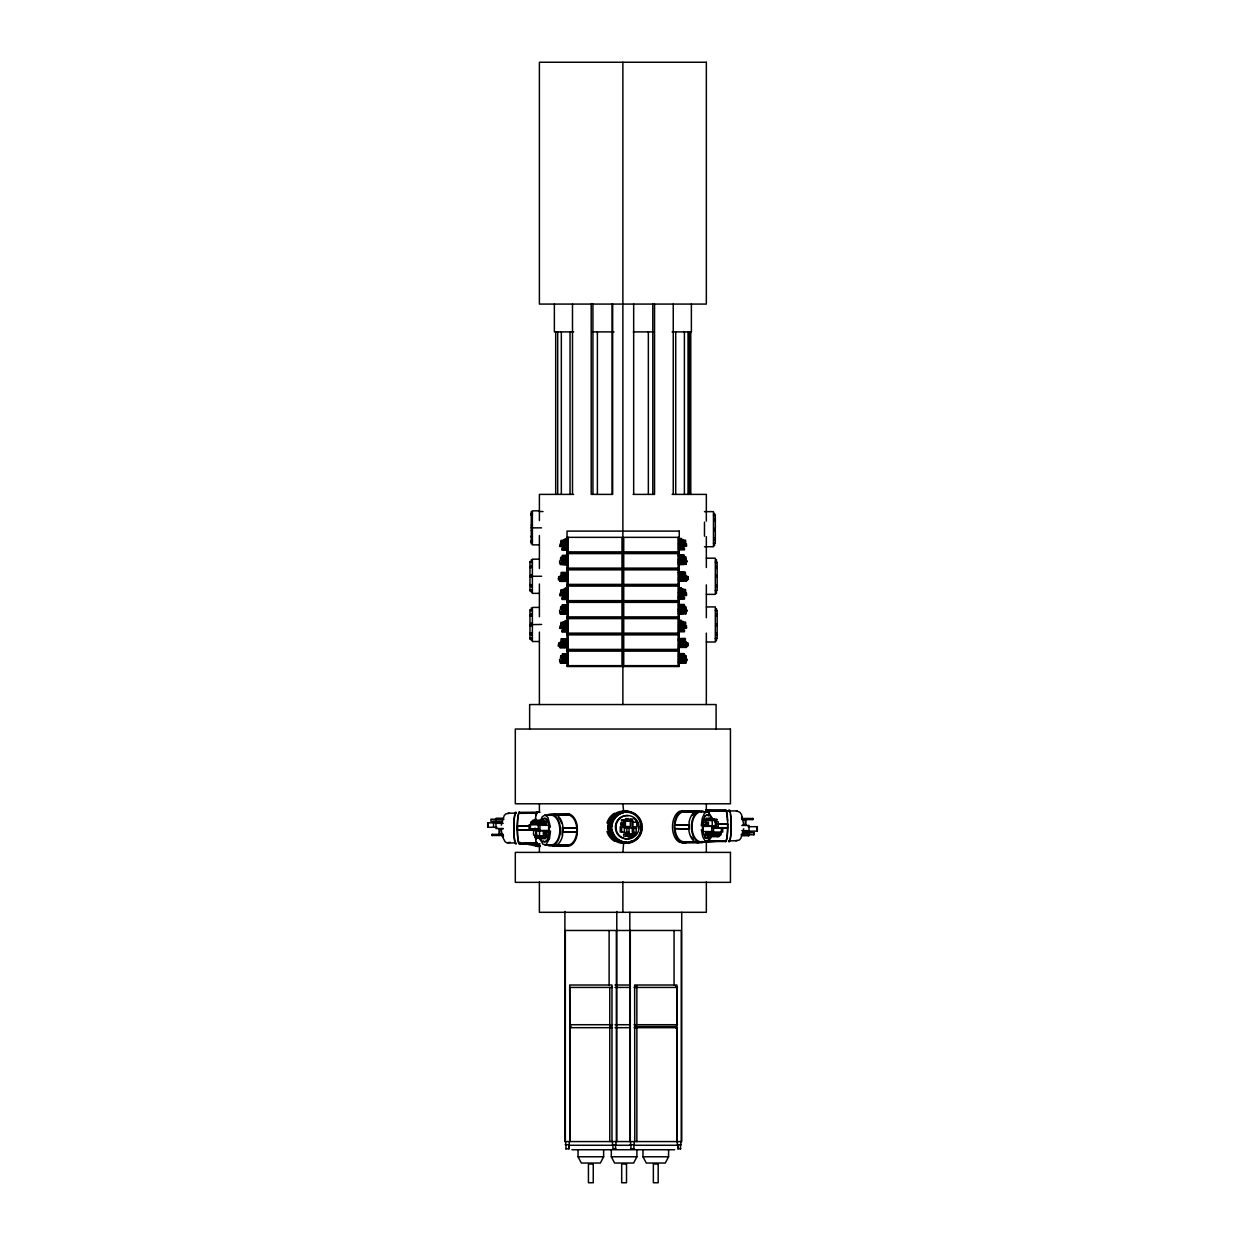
<?xml version="1.0" encoding="UTF-8"?>
<svg xmlns="http://www.w3.org/2000/svg" width="1245" height="1245" viewBox="0 0 1245 1245"><rect width="100%" height="100%" fill="white"/><g stroke="black" fill="none" stroke-linecap="round" stroke-linejoin="round"><path stroke-width="1.5" d="M535.194 829.855L517.391 830.104L517.391 825.995L529.903 825.995M712.14 827.987L727.609 827.972L727.609 823.863L716.902 823.863L727.702 824.097M567.72 814.23L569.494 813.934L569.494 815.133M623.636 843.052L622.873 852.389M684.065 842.632L679.754 842.383A16.123 9.82 -90 0 1 672.487 826.804A16.123 9.82 -90 0 1 679.754 811.226L684.05 810.962M519.99 842.305L518.978 842.834A15.018 1.961 -90 0 1 517.5 832.936L517.422 825.186A15.018 1.961 -90 0 1 518.714 813.872L519.243 812.222L519.445 813.203M539.941 843.674A16.123 2.101 -90 0 1 539.396 844.219L537.186 844.219L537.093 842.958L518.947 843.736A15.952 2.085 -90 0 1 517.375 833.247L517.313 824.999A15.952 2.085 -90 0 1 519.212 812.176L519.756 812.44M539.941 812.518A16.123 2.101 -90 0 0 539.396 811.973L537.186 811.958L536.564 813.872A15.018 1.961 -90 0 0 536.097 815.615M520.021 843.192A15.952 2.085 -90 0 1 519.492 844.001L537.326 843.581L519.289 843.534M705.059 841.449A16.123 2.101 -90 0 0 705.604 841.993L707.814 841.993L707.72 840.748M725.757 810.993L725.508 809.95A15.952 2.085 -90 0 0 724.979 810.775M725.555 840.748L725.757 841.744A15.952 2.085 -90 0 0 727.687 828.952L727.718 824.797M623.62 811.398L622.873 803.788M550.508 831.069L549.559 838.43L545.933 844.81L543.007 844.281L540.563 839.955M701.277 825.793L702.227 818.432L704.437 813.312L707.331 811.802L708.779 812.58L711.222 816.907M562.102 834.913L562.429 827.162M576.855 831.069L576.373 834.913A15.018 9.151 -90 0 1 569.494 844.81L544.843 844.981M707.923 841.558L725.804 840.826L707.923 841.744M501.284 825.186L504.194 815.615L505.812 813.872L509.345 813.343M743.716 828.781L740.806 838.352L739.188 840.095L735.655 840.608M608.774 826.213L609.536 822.369A15.018 14.893 -90 0 1 620.757 812.487M611.964 826.213C612.447 819.63 617.458 813.81 623.947 812.487M540.128 821.7L542.338 816.58L545.217 815.07L548.002 817.591L550.414 827.162M603.638 1149.726L603.638 1156.776L600.355 1163.032L581.337 1163.032L578.053 1156.776L578.053 1149.726M636.911 1149.726L636.911 1156.776L633.612 1163.032L614.594 1163.032L611.311 1156.776L611.311 1149.726M668.581 1149.726L668.581 1156.776L665.281 1163.032L646.279 1163.032L642.98 1156.776L642.98 1149.726M710.677 838.118L708.047 841.542L705.106 841.013L702.678 836.687L701.371 829.699M555.223 844.81L552.687 845.308L555.332 845.713A15.952 9.711 -90 0 0 562.647 835.224L562.973 826.976A15.952 9.711 -90 0 0 554.103 814.152L553.029 814.697L568.467 814.697L570.677 815.848A15.018 9.151 -90 0 1 576.7 827.162L576.731 827.972M567.315 814.697L568.467 814.697M684.485 842.165L681.108 841.013A15.018 9.151 -90 0 1 675.086 829.699L675.055 828.89M697.605 842.165L698.756 842.165M568.047 845.869L552.842 845.915L568.047 845.869L568.202 844.935M696.562 812.051L698.336 811.864L683.583 811.927L684.672 810.931M697.854 811.927L698.99 810.884M562.615 827.972L577.306 828.236L577.306 831.831L562.46 832.049L577.058 831.831M674.728 825.03L689.325 824.797M689.17 824.781L674.479 825.03L674.479 828.625L689.17 828.89M636.164 834.15L631.48 837.932A13.835 12.559 90 0 1 622.624 838.103C613.24 834.804 612.945 820.206 622.173 816.518A13.835 12.559 90 0 1 628.102 815.615M626.655 842.102C625.379 845.262 620.959 841.184 618.827 841.449A15.018 14.893 -90 0 1 609.023 830.135L608.447 825.451M622.858 812.067L627.231 811.973M705.604 841.993L706.335 840.826L706.335 852.389M611.311 825.233L608.042 825.451L608.042 829.045L611.046 829.31M510.248 842.305L506.699 842.834L505.003 841.573L502.326 836.453L501.175 829.092M566.942 814.495L569.494 813.934M551.566 814.417L554.181 814.697M548.889 815.319L551.27 815.07A15.018 9.151 -90 0 1 559.783 829.108A15.018 9.151 -90 0 1 552.422 844.81L550.041 845.059M684.065 811.864L682.291 812.051A15.018 9.151 -90 0 0 675.412 821.949L674.899 824.781M701.744 811.802L699.363 812.051A15.018 9.151 -90 0 0 692.002 827.754A15.018 9.151 -90 0 0 700.515 841.791L702.896 841.542M684.065 841.729L695.815 841.744M700.219 842.445L697.682 842.709A15.952 9.711 -90 0 1 688.812 829.886L689.154 821.638A15.952 9.711 -90 0 1 696.453 811.149L698.943 810.931L683.754 810.993M631.09 812.129A15.952 15.811 -90 0 0 627.044 811.304L622.92 811.569A15.952 15.811 -90 0 0 611.015 822.073L610.47 830.306A15.952 15.811 -90 0 0 624.928 843.145L629.036 842.881A15.952 15.811 -90 0 0 641.611 829.668M622.858 812.347C644.91 806.869 648.1 844.359 625.441 842.211A15.018 14.893 -90 0 1 623.558 812.487M622.765 843.098L624.305 842.102M623.138 811.787L624.632 811.366L624.632 812.238M626.982 811.74L625.472 811.413L625.208 812.347M573.634 331.901L554.367 331.901L554.367 304.076M592.293 331.901L614.003 331.901M633.3 331.901L653.454 331.901M672.113 331.901L691.38 331.901L691.38 304.076M573.634 494.389L539.396 494.389L539.396 520.597M633.082 494.389L654.543 494.389L654.543 304.076M672.113 494.389L706.335 494.389L706.335 521.173M539.396 510.839L532.378 510.839L532.378 544.859L539.396 544.859M539.396 511.524L543.022 511.524M704.483 511.633L713.463 511.633L713.463 546.726L704.483 546.726M531.273 513.189L532.378 513.189M531.273 513.594L532.378 513.594M531.273 513.718L532.378 513.718M531.273 514.185L532.378 514.294M531.273 514.636L532.378 514.481M531.273 514.823L532.378 514.823M531.273 515.134L532.378 515.134M713.463 515.072L715.315 515.072L715.315 543.271L713.463 543.271M531.273 515.523L532.378 515.523M531.273 527.195L532.378 527.257M532.378 527.849L541.497 527.849M531.273 530.603L532.378 530.666M531.273 536.159L532.378 536.159M531.273 536.393L532.378 536.393M531.273 536.813L532.378 536.813M531.273 537.046L532.378 537.046M567.035 537.342L622.002 537.342L622.002 551.877L567.035 551.877M679.256 537.342L623.729 537.342L623.729 551.877L679.256 551.877M678.525 538.665L681.482 538.665L681.482 540.595L678.525 540.595M680.066 539.583L683.147 539.583L683.147 541.124M678.525 539.63L681.482 539.63M566.413 539.91L563.331 539.91L563.331 541.279M563.331 540.314L566.413 540.314M678.525 540.174L685.559 540.174L685.559 543.38L678.525 543.38M531.273 540.501L532.378 540.548M567.969 540.486L560.919 540.486L560.919 543.707M531.273 540.984L532.378 540.952M531.273 541.622L532.378 541.591M678.525 541.777L685.559 541.777M560.919 542.089L567.969 542.089M531.273 542.509L532.378 542.509M678.525 542.789L684.828 542.789L684.828 545.232L678.525 545.232M566.382 543.1L561.651 543.1L561.651 545.543L566.382 545.543M678.525 543.053L684.828 543.053M561.651 543.365L566.382 543.365M678.525 544.267L684.828 544.267M561.651 544.594L566.382 544.594M678.525 544.968L684.828 544.968M561.651 545.279L566.382 545.279M566.599 545.559L563.876 545.559L563.876 547.707L566.599 547.707M678.525 545.777L686.493 545.606M559.985 545.917L564.779 545.917M563.876 546.104L566.599 546.104M681.715 546.244L686.493 546.244L686.493 543.676M564.779 546.571L559.985 546.571L559.985 544.003M678.525 546.773L682.602 546.851M563.876 547.178L566.599 547.178M678.525 547.38L682.602 547.38L682.602 545.248M678.525 547.722L679.817 547.722M678.525 547.94L684.454 547.94L684.454 549.87L678.525 549.87M566.475 548.251L562.024 548.251L562.024 550.181L566.475 550.181M678.525 548.905L684.454 548.905M562.024 549.216L566.475 549.216M567.969 549.776L564.436 549.636M567.035 552.733L679.256 552.733M567.035 553.605L622.002 553.605L622.002 568.125L567.035 568.125M679.256 553.605L623.729 553.605L623.729 568.125L679.256 568.125M678.525 555.052L684.081 555.052L684.081 557.355M567.969 555.363L562.398 555.363L562.398 557.682M678.525 555.394L684.081 555.394M678.525 555.503L683.147 555.503L683.147 557.604M562.398 555.706L567.969 555.706M678.525 555.861L684.081 555.861M678.525 556.344L683.147 556.344M563.331 556.671L566.413 556.671M685.746 556.92L678.525 556.92L685.746 557.029L685.933 559.628M567.969 557.246L560.732 557.34L560.732 559.939L567.969 559.939M563.331 557.931L566.413 557.931M564.25 558.274L560.546 558.274L560.546 559.939M706.335 558.18L715.315 558.18L715.315 594.363L706.335 594.363M678.525 558.367L685.746 558.367M560.732 558.694L567.969 558.694M678.525 559.021L684.828 559.021M539.396 559.176L532.378 559.176L532.378 593.367L539.396 593.367M678.525 559.519L685.746 559.519M678.525 559.612L685.746 559.612M678.525 559.83L685.015 559.97L685.015 564.11M678.525 560.297L685.015 560.094M678.525 560.499L686.866 560.53L686.866 562.133L678.525 561.946M562.771 560.826L566.226 560.624M678.525 560.919L683.707 560.919M686.866 561.324L678.525 561.324L685.015 561.448M532.378 561.62L529.965 561.62L529.965 590.924L532.378 590.924M562.771 561.651L566.226 561.651M678.525 561.744L683.707 561.744M529.965 562.117L532.378 562.117M566.226 562.258L562.771 562.258L562.771 560.624M678.525 562.226L686.119 562.226L686.119 564.312L678.525 564.312M715.315 562.18L717.167 562.18L717.167 590.363L715.315 590.363M564.156 562.538L560.359 562.538L560.359 564.623L567.969 564.623M678.525 562.538L686.119 562.538M560.359 562.849L567.969 562.849M678.525 562.678L685.015 562.678M678.525 562.958L686.119 562.958M560.359 563.285L564.156 563.285M678.525 563.596L686.119 563.58M560.359 563.892L567.969 563.892M678.525 563.798L685.015 563.798M678.525 564.094L686.119 564.001M678.525 564.514L683.894 564.514L683.894 563.238M567.969 564.841L562.584 564.405M529.965 567.315L531.273 567.315M529.965 567.549L531.273 567.549L531.273 565.401M567.035 568.996L679.256 568.996M567.035 569.852L622.002 569.852L622.002 584.387L567.035 584.387M679.256 569.852L623.729 569.852L623.729 584.387L679.256 584.387M678.525 572.14L685.388 572.14L685.388 574.054M567.969 572.482L561.106 572.451L561.106 574.381M678.525 572.529L682.789 572.529M678.525 572.669L683.147 572.622L683.147 573.821M566.537 572.856L563.331 572.996M678.525 572.793L684.828 572.918L684.828 575.89M566.537 573.12L561.651 573.245L561.651 576.202M678.525 573.089L685.388 573.089M681.669 573.494L684.828 573.494M561.651 573.805L566.537 573.758M678.525 573.712L682.789 573.712M563.705 574.038L566.537 574.038M678.525 574.35L682.416 574.35L682.416 577.244L678.525 577.229M566.537 574.35L563.705 574.35L563.705 572.529M681.669 574.583L684.828 574.599M566.662 574.661L564.063 574.661L564.063 577.555L566.662 577.555M561.651 574.894L566.382 574.925M681.669 575.143L686.119 575.299L686.119 576.902M564.81 575.47L560.359 575.626L560.359 577.229M678.525 575.781L682.416 575.781M564.063 576.108L566.662 576.108M682.322 576.108L686.119 576.108M529.965 576.264L541.653 576.264M560.359 576.419L564.156 576.419M682.229 576.373L687.785 576.373L687.971 579.579L678.525 579.579L687.971 579.501M564.25 576.684L558.694 576.684L558.694 578.894M682.229 576.777L687.785 576.777M529.965 576.995L531.273 576.995L531.273 574.77M682.229 577.058L687.785 577.058M558.694 577.369L564.25 577.369M678.525 577.898L687.971 577.976M567.969 578.225L558.507 578.225L558.507 579.89L567.969 579.828M682.229 578.162L687.785 578.162M558.507 578.303L564.187 578.303M678.525 578.66L687.971 578.66L678.525 578.925M558.507 578.987L567.969 578.987M678.525 580.263L686.493 580.263M686.493 580.792L678.525 580.792L686.493 581.057L686.493 578.925M559.985 581.119L567.969 581.197M566.366 581.384L559.985 581.384L559.985 579.236M529.965 584.636L531.273 584.636M567.035 585.243L679.256 585.243M529.965 585.586L531.273 585.586M567.035 586.099L622.002 586.099L622.002 600.635L567.035 600.635M679.256 586.099L623.729 586.099L623.729 600.635L679.256 600.635M678.525 587.951L681.482 587.951L681.482 589.881L678.525 589.881M678.525 588.916L683.147 589.445M566.413 589.196L563.331 589.196L563.331 590.737L566.413 590.737M680.066 589.29L683.147 589.29M680.066 589.445L685.559 589.461L685.559 592.667L678.525 592.667M529.965 589.865L532.378 589.865M567.969 589.772L560.919 589.772L560.919 592.994L567.969 592.994M529.965 589.99L531.273 589.99M529.965 590.254L532.378 590.254M529.965 590.488L531.273 590.488M678.525 591.064L685.559 591.064M560.919 591.391L567.969 591.391M678.525 592.075L684.828 592.075L684.828 594.519L678.525 594.519M566.382 592.402L561.651 592.402L561.651 594.83L566.382 594.83M678.525 592.34L684.828 592.34M561.651 592.651L566.382 592.651M678.525 593.04L684.828 593.04M678.525 593.554L684.828 593.554M561.651 593.881L566.382 593.881M561.651 594.581L566.382 594.581M678.525 595.063L686.493 594.892M559.985 595.219L564.779 595.219M563.876 595.39L566.599 595.39M681.715 595.546L686.493 595.546L686.493 592.962M564.779 595.857L559.985 595.857L559.985 593.289M678.525 596.059L679.817 596.059L679.817 597.989M678.525 596.168L682.602 596.137M563.876 596.464L566.599 596.464L566.662 598.3M678.525 596.682L682.602 596.682L682.602 594.534M566.599 596.993L563.876 596.993L563.876 594.861M678.525 597.024L679.817 597.024M678.525 597.226L684.454 597.226L684.454 599.156L678.525 599.156M566.475 597.553L562.024 597.553L562.024 599.467L566.475 599.467M678.525 597.522L682.042 597.522M678.525 597.989L684.454 598.191M562.024 598.503L566.475 598.503M678.525 598.596L682.042 598.596M678.525 598.861L682.042 598.752L681.855 594.379M567.035 601.506L679.256 601.506M567.035 602.362L622.002 602.362L622.002 616.897L567.035 616.897M679.256 602.362L623.729 602.362L623.729 616.897L679.256 616.897M678.525 604.447L684.081 604.447L684.081 606.751M567.969 604.759L562.398 604.759L562.398 607.078M678.525 604.79L684.081 604.79M562.398 605.101L567.969 605.101M566.413 605.226L563.331 605.226L563.331 607.327M678.525 605.319L683.147 605.319M562.398 605.568L567.969 605.568M678.525 605.739L683.147 605.739M563.331 606.066L566.413 606.066M678.525 606.315L685.746 606.424L685.933 609.023L678.525 609.023M567.969 606.735L560.732 606.642L560.732 609.334L567.969 609.225M706.335 606.922L715.315 606.922L715.315 642.015L706.335 642.015M539.396 607.42L532.378 607.42L532.378 641.517L539.396 641.517M678.525 607.762L685.746 607.762M560.732 608.089L567.969 608.089M678.525 608.416L684.828 608.416M561.651 608.743L566.382 608.743M678.525 608.758L685.933 608.758M678.525 609.225L684.828 609.225M561.651 609.536L566.382 609.536M678.525 609.365L685.015 609.49L685.015 612.073M532.378 609.817L529.965 609.817L529.965 639.121L532.378 639.121M561.479 609.692L566.335 609.801M678.525 609.692L683.707 609.692L683.707 611.342L678.525 611.342M566.226 610.003L562.771 610.003L562.771 611.653M678.525 609.894L686.866 609.925L686.866 611.528L678.525 611.622M529.965 610.237L532.378 610.174M562.771 610.221L566.226 610.221M678.525 610.315L683.707 610.315M715.315 610.377L717.167 610.377L717.167 638.56L715.315 638.56M562.771 610.626L566.226 610.626M685.015 610.61L678.525 610.61L686.866 610.719M561.479 611.155L566.335 611.155M678.525 611.124L683.707 611.124M562.771 611.451L566.226 611.653M567.969 611.933L560.359 611.933L560.359 614.018L567.969 613.801L560.359 613.707M678.525 611.933L686.119 611.933M560.359 612.244L567.969 612.244M560.359 612.664L567.969 612.664M678.525 612.976L686.119 612.976M678.525 613.178L685.015 613.178M560.359 613.287L567.969 613.287M678.525 613.458L686.119 613.396M678.525 613.66L686.119 613.707L686.119 611.622M678.525 613.878L683.894 613.474M567.969 614.221L562.584 614.221L562.584 612.945M529.965 615.092L531.273 615.092M529.965 616.042L531.273 616.042M567.035 617.753L679.256 617.753M567.035 618.609L622.002 618.609L622.002 633.145L567.035 633.145M679.256 618.609L623.729 618.609L623.729 633.145L679.256 633.145M678.525 620.57L681.482 620.57L681.482 622.5L678.525 622.5M678.525 621.535L683.147 621.488L683.147 623.029L680.066 623.029M566.413 621.8L563.331 621.8L563.331 623.356M678.525 622.064L685.559 622.064L685.559 625.286L678.525 625.286M567.969 622.391L560.919 622.391L560.919 625.597L567.969 625.597M678.525 623.667L685.559 623.667M560.919 623.994L567.969 623.994M529.965 624.632L541.653 624.461M678.525 624.694L684.828 624.694L684.828 627.122L678.525 627.122M566.382 625.006L561.651 625.006L561.651 627.449L566.382 627.449M678.525 624.943L684.828 624.943M561.651 625.27L566.382 625.27M529.965 625.519L531.273 625.519M529.965 625.83L531.273 625.83M678.525 626.173L684.828 626.173M561.651 626.484L566.382 626.484M678.525 626.873L684.828 626.873M561.651 627.184L566.382 627.184M681.715 627.511L686.493 627.511M678.525 627.682L682.602 627.682M559.985 627.822L566.599 627.994M678.525 628.149L686.493 628.149L686.493 625.581M564.779 628.46L559.985 628.46L559.985 625.893M678.525 628.663L682.602 628.756M563.876 629.067L566.599 629.067M678.525 629.285L682.602 629.285L682.602 627.153M566.599 629.612L563.876 629.612L563.876 627.464M678.525 629.83L684.454 629.83L684.454 631.76L678.525 631.76M566.475 630.157L562.024 630.157L562.024 632.087L566.475 632.087M678.525 630.141L682.042 630.141M684.454 630.795L678.525 630.701L679.817 630.592L679.817 628.663M562.024 631.122L566.475 631.122M682.042 631.215L678.525 631.355L681.295 630.701M529.965 632.833L531.273 632.833M567.035 634.001L679.256 634.001M529.965 634.016L531.273 634.016M567.035 634.872L622.002 634.872L622.002 649.392L567.035 649.392M679.256 634.872L623.729 634.872L623.729 649.392L679.256 649.392M529.965 638.125L532.378 638.125M529.965 638.28L532.378 638.249M678.525 638.514L685.388 638.483L685.388 640.412M529.965 638.701L532.378 638.701M567.969 638.841L561.106 638.809L561.106 640.739M678.525 638.887L682.789 638.887M678.525 638.981L683.147 639.027M566.537 639.199L563.331 639.308L563.331 640.49M678.525 639.276L684.828 639.276L684.828 641.502L681.669 641.502M566.537 639.479L561.651 639.603L561.651 642.56M678.525 639.805L684.828 639.852M561.651 640.163L564.81 640.148M678.525 640.07L682.789 640.07M563.705 640.381L566.537 640.381M678.525 640.397L682.789 640.397L682.789 638.56M566.537 640.708L563.705 640.708L563.705 638.887M678.525 640.693L682.416 640.708L682.416 643.587M678.525 640.957L684.828 640.942M566.662 641.019L564.063 641.019L564.063 643.914L566.662 643.914M561.651 641.284L564.81 641.284M682.322 641.657L686.119 641.657L686.119 643.26M564.81 641.829L560.359 641.984L560.359 643.587M678.525 642.14L682.416 642.14M564.063 642.467L566.662 642.467M682.322 642.467L686.119 642.467M560.359 642.778L564.156 642.778M682.229 642.731L687.785 642.731L687.971 645.937L678.525 645.859M564.25 643.042L558.694 643.042L558.694 645.252M558.694 643.463L564.25 643.463M678.525 643.587L687.785 643.416M558.694 643.727L567.969 643.727M678.525 644.256L687.971 644.256M567.969 644.583L558.507 644.583L558.507 646.248L567.969 646.248L558.507 646.171M558.507 644.645L567.969 644.832M678.525 645.019L687.971 645.019M558.507 645.346L567.969 645.346M558.507 645.486L567.969 645.486M678.525 646.077L686.493 646.077M559.985 646.933L567.969 646.918L562.211 646.98M678.525 647.151L686.493 647.151M559.985 647.462L566.366 647.462M678.525 647.416L686.493 647.416L686.493 645.283M567.969 647.54L559.985 647.742L559.985 645.595M567.035 650.263L679.256 650.263M567.035 651.119L622.002 651.119L622.002 665.655L567.035 665.655M679.256 651.119L623.729 651.119L623.729 665.655L679.256 665.655M678.525 653.594L684.081 653.594L684.081 655.57M567.969 653.921L562.398 653.921L562.398 656.224M684.081 653.936L678.525 653.936L683.147 654.061L683.147 656.162L678.525 656.162M562.398 654.263L567.969 654.263M563.331 654.808L566.413 654.808M678.525 654.901L683.147 654.901M563.331 655.212L566.413 655.212M562.398 655.415L567.969 655.415M685.746 655.477L678.525 655.477L685.746 655.57L685.933 658.169M567.969 655.788L560.732 655.788L560.732 658.481L567.969 658.481M560.732 655.897L567.969 655.897M563.331 656.473L566.413 656.473M678.525 656.722L685.746 656.722M678.525 656.924L685.746 656.924M560.732 657.236L567.969 657.236M682.135 658.06L685.746 658.06L678.525 658.169M678.525 658.854L683.707 658.854L683.707 660.488M678.525 659.056L686.866 659.072L686.866 660.69L678.525 660.488M566.226 659.368L562.771 659.165L562.771 660.815L566.226 660.815M678.525 659.881L686.866 659.881M562.771 660.192L566.226 660.192M562.771 660.613L566.226 660.613M682.322 660.784L686.119 660.784L686.119 662.869L678.525 662.822M564.156 661.095L560.359 661.095L560.359 663.18L567.969 663.18M678.525 661.079L686.119 661.079M560.359 661.406L567.969 661.406M682.322 661.515L686.119 661.515M678.525 661.78L685.388 661.811M678.525 662.138L686.119 662.122M560.359 662.449L567.969 662.449M678.525 662.34L685.015 662.34M678.525 662.667L686.119 662.558M561.479 662.994L566.335 662.994M678.525 663.071L683.894 663.071L683.894 661.78M567.969 663.383L562.584 662.962M709.292 814.479A16.123 2.101 -90 0 0 707.814 809.748L705.604 809.748L706.662 811.911M707.674 810.013L726.053 810.215A15.952 2.085 -90 0 1 727.625 820.72L727.609 824.859M707.642 810.619L725.71 810.433M707.814 809.748L707.907 810.713L725.757 810.713M707.642 810.931L736.978 810.946M623.122 811.413L626.966 811.366M683.754 811.351L698.025 811.351M683.583 811.647L697.854 811.647M701.137 811.864L706.942 811.864M519.243 812.409L537.077 812.222M519.196 812.72L537.28 812.72M508.022 813.156L515.866 813.156M537.186 813.156L519.725 813.343M553.185 814.246L568.265 814.199M553.185 814.432L568.265 814.386M544.843 815.133L550.648 815.133M555.97 815.117L568.467 815.117M503.136 818.23L496.086 818.23L496.086 819.895M741.522 818.479L752.929 818.479L752.929 819.583L741.755 819.583M710.35 818.805L714.459 818.805M503.96 819.226L490.903 819.226L490.903 821.264L502.155 821.264M742.627 819.801L745.926 819.801L745.926 825.17L742.627 825.17M502.404 821.513L493.549 821.513L493.549 827.256M714.599 821.747L718.225 821.747L718.225 826.384L703.145 826.369L703.145 831.567L713.51 831.567L713.51 826.369M502.264 822.821L487.666 822.821L487.666 827.287L496.895 827.287M503.198 823.318L495.961 823.318L495.961 828.516L503.198 828.516M530.712 823.474L544.407 823.474M546.166 824.797L529.063 824.797L529.063 829.248L539.163 829.248M608.712 825.202L611.046 825.202M741.802 825.451L749.039 825.451L749.039 830.648L741.802 830.648M517.36 826.26L529.841 826.26M748.105 826.68L757.333 826.68L757.333 831.131L742.736 831.131M712.233 827.614L727.702 827.707M562.46 827.972L577.058 828.236M624.274 828.034L632.849 828.049L632.849 833.808L627.122 833.808M503.027 828.781L499.074 828.781L499.074 834.166L502.373 834.166M531.708 828.874L538.058 828.874M689.325 828.89L674.743 828.625M611.311 829.31L608.447 829.045M517.36 829.855L535.257 830.088M705.619 832.065L722.722 832.065L722.722 827.614M624.274 832.485L629.083 832.485M742.596 832.454L751.451 832.454M742.845 832.687L754.096 832.687L754.096 834.741L741.04 834.741M707.378 833.372L721.073 833.372M742.191 834.072L748.914 834.072L748.914 835.737L741.864 835.737M503.245 834.383L492.071 834.383L492.071 835.488L503.245 835.488M537.186 835.115L533.56 835.115L533.56 830.477L548.64 830.477L548.64 825.295L538.276 825.295L538.276 830.477M537.326 838.056L541.451 838.056M729.134 840.795L736.978 840.795M707.72 841.246L725.804 841.246M707.751 841.511L725.586 841.511M701.137 841.729L706.942 841.729M683.334 842.165L695.815 842.165M683.521 842.476L698.601 842.429M622.438 842.6L626.655 842.6M683.521 842.663L698.601 842.616M508.022 843.021L515.477 842.834A15.018 1.961 -90 0 1 513.905 827.131A15.018 1.961 -90 0 1 515.726 813.094L516.239 813.343M622.749 842.912L626.422 843.036M519.243 843.239L537.093 843.239M552.687 845.308L568.202 845.215M552.842 845.557L568.031 845.511M614.999 985.013L629.721 985.013M612.54 987.425L569.712 987.425L569.868 1024.713L612.54 1024.713M614.999 987.425L629.721 987.425M634.078 987.425L677.482 987.425M614.999 1024.713L629.721 1024.713M634.078 1024.713L677.482 1024.713M635.37 1026.565L676.175 1026.565M612.54 1027.685L569.712 1027.685L569.868 1141.572L569.712 985.013L611.98 985.013L611.98 1141.572M614.999 1027.685L629.721 1027.685M634.078 1027.685L677.482 1027.685M565.261 1144.731L569.276 1144.731L569.276 1141.572M616.337 1144.731L612.509 1144.731L612.509 1141.572M630.203 1144.731L634.219 1144.731L634.219 1141.572M681.264 1144.731L677.311 1144.731L677.451 1141.572M569.136 1145.275L613.334 1145.275M614.999 1145.275L629.721 1145.275M633.565 1145.275L677.482 1145.275M565.603 1148.808L569.027 1148.808L569.027 1144.731M615.901 1148.808L612.898 1148.808L613.007 1144.731M630.53 1148.808L633.954 1148.808M680.844 1148.808L677.84 1148.808L677.84 1144.731M571.922 1149.726L674.697 1149.726M578.053 1156.776L603.638 1156.776M611.311 1156.776L636.911 1156.776M642.98 1156.776L668.581 1156.776M708.483 810.495L712.482 810.744M536.113 845.946L528.285 844.437M736.511 810.884L739.997 812.378L741.491 814.557L743.825 824.859M625.83 842.211C619.232 841.729 613.52 836.609 612.213 830.135M725.71 810.059L726.022 811.133A15.018 1.961 -90 0 1 727.5 821.015M729.01 810.884L729.523 811.133A15.018 1.961 -90 0 1 730.006 812.378M728.761 840.608L729.274 840.857A15.018 1.961 -90 0 0 731.002 830.68A15.018 1.961 -90 0 0 730.426 814.557M725.275 840.608L726.286 840.095A15.018 1.961 90 0 0 727.578 828.781M537.186 843.021L536.813 842.834A15.018 1.961 -90 0 1 536.33 841.573M633.689 817.809L637.44 822.525A10.785 9.804 -90 0 1 638.343 828.501M625.115 843.098L624.788 842.18M567.113 845.915L566.957 844.997M553.76 845.869L553.932 844.935M535.085 828.081L535.117 830.166M757.053 826.68L757.053 831.131M753.77 832.687L753.77 834.741M752.696 818.479L752.696 819.583M748.587 834.072L748.587 835.737M745.273 819.801L745.273 825.17M721.369 827.614L721.369 832.065M720.201 832.889L720.201 834.757M718.365 833.621L718.365 835.66M717.462 834.99L717.462 836.656M716.42 559.643L716.42 562.865M716.42 566.273L716.42 568.498M716.42 575.05L716.42 577.275M716.42 585.057L716.42 587.282M716.42 590.581L716.42 593.523M716.42 608.618L716.42 610.844M716.42 613.738L716.42 615.964M716.42 623.714L716.42 625.939M716.42 633.082L716.42 635.308M716.42 637.969L716.42 640.91M716.093 729.041L716.093 704.545L529.639 704.545L529.639 729.041M715.797 819.397L715.797 820.517M715.859 821.747L715.859 826.384M715.315 820.72L715.315 826.104L705.65 826.104L705.65 820.72M714.568 513.329L714.568 515.554M714.568 518.449L714.568 520.675M714.568 528.425L714.568 530.65M714.568 537.793L714.568 540.019M714.568 542.68L714.568 545.621M712.264 820.72L712.264 826.104M711.829 826.369L711.829 831.567M709.93 818.214L709.93 819.148M707.907 810.713L708.187 811.133A15.018 1.961 -90 0 1 708.67 812.378M706.958 822.4L706.958 824.812M706.849 833.621L706.849 835.66M706.335 536.611L706.335 567.502M706.335 584.87L706.335 617.691M706.335 633.129L706.335 704.545M706.335 803.788L706.335 810.915M706.335 881.771L706.335 912.305L539.396 912.305L539.396 881.771M704.966 819.397L704.966 820.517M704.483 522.122L704.483 536.221M690.773 331.901L690.773 494.389M689.45 331.901L689.45 494.389M688.765 825.03L688.765 828.625M688.034 331.901L688.034 494.389M685.388 562.258L685.388 564.281M685.388 611.637L685.388 613.66M685.388 660.799L685.388 662.822M685.015 658.527L685.015 662.667M684.828 558.367L684.828 559.985M684.828 607.902L684.828 609.365M684.392 331.901L684.392 494.389M684.641 559.067L684.641 560.779M684.641 608.463L684.641 610.174M683.894 572.155L683.894 573.073M683.894 638.514L683.894 639.432M683.707 560.297L683.707 561.946M683.147 546.508L683.147 548.765M683.147 595.81L683.147 598.051M683.147 604.899L683.147 607M683.147 628.414L683.147 630.67M683.147 640.086L683.147 641.268M682.789 572.202L682.789 574.038M682.229 622.22L682.229 623.62M681.855 546.15L682.042 548.236M681.855 604.93L681.855 605.973M681.855 628.056L682.042 631.355M681.715 912.305L681.715 1141.572L564.903 1141.572L564.903 911.527M681.108 563.207L681.108 564.483M681.28 1141.572L681.28 930.482L565.339 930.482L565.339 1141.572M680.922 538.291L680.922 540.563M680.922 587.593L680.922 589.383M680.922 620.197L680.922 622.469M680.875 1141.572L680.859 1144.731M680.486 1144.731L680.47 1148.808M679.817 546.773L679.817 548.687M678.525 537.342L678.525 551.877M678.525 553.605L678.525 568.125M678.525 569.852L678.525 584.387M678.525 586.099L678.525 600.635M678.525 602.362L678.525 616.897M678.525 618.609L678.525 633.145M678.525 634.872L678.525 649.392M678.525 651.119L678.525 665.655M678.4 537.342L678.4 551.877M678.4 553.605L678.4 568.125M678.4 569.852L678.4 584.387M678.4 586.099L678.4 600.635M678.4 602.362L678.4 616.897M678.4 618.609L678.4 633.145M678.4 634.872L678.4 649.392M678.4 651.119L678.4 665.655M677.949 1144.731L677.949 1148.808M676.922 1141.572L676.922 985.013L634.639 985.013L634.81 1141.572M676.766 987.425L676.766 1024.713M676.766 1027.685L676.766 1141.572M675.973 986.133L675.973 987.425M675.708 331.901L675.708 494.389M675.817 986.133L675.817 987.425M675.646 1026.565L675.646 1027.685M675.49 1026.565L675.49 1027.685M674.059 930.482L674.059 985.013M673.249 304.076L673.249 494.389M652.8 304.076L652.8 494.389M648.349 331.901L648.349 494.389M636.864 986.133L636.864 1024.713M636.864 1026.565L636.864 1141.572M635.915 1026.565L636.071 1027.685M635.744 986.133L635.744 987.425M635.588 986.133L635.588 987.425M634.016 833.325L634.016 835.177M633.954 1144.731L633.829 1148.808M633.674 304.076L633.674 494.389M633.612 828.407L633.612 832.298M632.974 822.182L632.974 826.82M631.962 819.226L631.962 821.28M630.904 1144.731L630.904 1148.808M630.608 819.226L630.608 821.28M630.608 835.426L630.608 837.091M630.608 1141.572L630.608 1144.731M630.359 821.155L630.359 826.524L624.305 826.524L624.305 821.155L632.631 821.28L632.631 819.226L629.939 819.226L629.939 821.28M630.297 930.482L630.281 1141.572M629.768 835.426L629.768 837.091M629.83 912.305L629.83 1141.572M629.083 828.034L628.99 833.808M627.931 818.634L627.931 819.568M626.873 828.034L626.873 832.485M626.111 818.634L626.111 819.568M625.846 834.041L625.846 836.08M625.395 821.155L625.395 826.524M623.216 819.817L623.387 820.937M623.34 822.836L623.34 825.248M622.873 62.25L622.873 704.545M622.873 881.771L622.873 912.305M621.66 826.804L621.66 832.002M621.504 822.836L621.504 825.248M616.789 911.527L616.789 1141.572M616.353 930.482L616.353 1141.572M615.933 1141.572L615.933 1144.731M615.559 1144.731L615.559 1148.808M612.664 304.076L612.664 494.389L591.204 494.389L591.204 304.076M612.073 304.076L612.073 494.389M610.875 1027.685L610.875 1026.191L610.719 1027.685M610.392 825.451L610.392 829.045M609.77 987.425L609.77 1024.713M609.77 1026.191L609.77 1141.572M609.116 930.482L609.116 985.013M597.382 331.901L597.382 494.389M592.931 304.076L592.931 494.389M572.498 304.076L572.498 494.389M570.973 1026.191L570.817 1027.685M570.039 331.901L570.039 494.389M568.887 1144.731L568.887 1148.808M567.969 537.342L567.969 551.877M567.969 553.605L567.969 568.125M567.969 569.852L567.969 584.387M567.969 586.099L567.969 600.635M567.969 602.362L567.969 616.897M567.969 618.609L567.969 633.145M567.969 634.872L567.969 649.392M567.969 651.119L567.969 665.655M567.891 537.342L567.891 551.877M567.891 553.605L567.891 568.125M567.891 569.852L567.891 584.387M567.891 586.099L567.891 600.635M567.891 602.362L567.891 616.897M567.891 618.609L567.891 633.145M567.891 634.872L567.891 649.392M567.891 651.119L567.891 665.655M566.662 547.084L566.662 549.014M566.662 628.99L566.662 630.919M565.961 1144.731L565.961 1148.808M565.697 1141.572L565.666 1144.731M565.557 538.618L565.557 540.89M565.557 587.905L565.557 590.177M565.37 612.913L565.37 614.205M565.557 620.524L565.557 622.796M564.997 538.976L564.997 540.906M564.997 588.278L564.997 590.208M564.997 620.881L564.997 622.811M564.623 654.403L564.623 655.446M564.436 547.037L564.436 548.563M564.436 596.339L564.436 597.849M564.436 628.943L564.436 630.452M564.436 646.575L564.436 647.54M564.25 589.928L564.25 591.344M563.331 546.835L563.331 547.956M563.331 555.83L563.331 558.351M563.331 574.054L563.331 575.237M563.331 596.122L563.331 598.378M563.331 628.741L563.331 630.982M563.331 654.372L563.331 656.909M563.02 828.236L563.02 831.831M562.584 572.482L562.584 573.4M562.584 638.841L562.584 639.743M561.837 608.774L561.837 610.501M561.837 657.936L561.837 659.648M561.651 559.347L561.479 563.254M561.651 608.089L561.479 613.832M561.651 657.905L561.479 661.811M561.339 331.901L561.339 494.389M561.106 611.964L561.106 613.987M560.546 607.669L560.546 609.334M560.546 656.815L560.546 658.496M559.612 560.841L559.612 562.46M559.612 610.237L559.612 611.855M559.612 659.399L559.612 661.002M557.698 331.901L557.698 494.389M555.69 331.901L555.69 494.218M546.82 836.344L546.82 837.465M544.937 821.202L544.937 823.241M544.828 832.049L544.828 834.446M542.275 820.19L542.275 821.871M541.855 837.714L541.855 838.648M539.972 825.295L539.972 830.477M539.521 830.757L539.521 836.142M539.396 535.599L539.396 568.529M539.396 583.983L539.396 616.757M539.396 632.102L539.396 704.545M539.396 803.788L539.396 811.958M539.396 844.219L539.396 852.389M535.926 830.477L535.926 835.115M535.988 836.344L535.988 837.465M534.323 820.19L534.323 821.871M533.42 821.202L533.42 823.241M531.584 823.957L531.584 822.105L530.681 822.105L530.681 823.957M531.273 511.524L531.273 543.816M531.273 559.783L531.273 562.74M531.273 584.745L531.273 586.971M531.273 589.85L531.273 592.075M531.273 608.027L531.273 610.984M531.273 613.629L531.273 615.87M531.273 623.014L531.273 625.239M531.273 632.989L531.273 635.215M531.273 638.094L531.273 640.319M530.417 824.797L530.417 829.248M503.4 835.753L503.4 836.671L503.089 835.753M499.727 828.781L499.727 834.166M492.304 834.383L492.304 835.488M487.947 822.821L487.947 827.287M535.366 820.019A16.123 2.101 -90 0 1 537.731 812.518M537.731 843.674A16.123 2.101 -90 0 1 535.366 836.142M516.535 843.192A15.952 2.085 -90 0 1 513.78 829.154A15.952 2.085 -90 0 1 516.255 812.44M535.895 839.41A15.018 1.961 -90 0 1 535.568 836.453M535.428 821.467A15.018 1.961 -90 0 1 535.708 818.198M565.183 814.495A16.123 9.82 -90 0 1 577.213 825.886L577.213 834.228A16.123 9.82 -90 0 1 565.183 845.635M543.24 840.951A13.835 4.793 90 0 0 546.617 840.764C550.259 834.383 550.337 825.451 546.446 819.179A13.835 4.793 90 0 0 544.174 818.51M539.739 820.937A11.687 7.112 -90 0 1 548.391 820.642M548.625 839.177A11.687 7.112 -90 0 1 538.634 837.371M546.368 815.74A15.952 9.711 -90 0 1 560.343 829.045A15.952 9.711 -90 0 1 547.52 845.153M558.538 817.591A15.018 9.151 -90 0 1 561.666 823.443M634.794 813.981A15.952 15.811 -90 0 1 641.502 824.143M621.162 841.449A15.018 14.893 -90 0 1 611.373 830.135L611.886 822.369A15.018 14.893 -90 0 1 618.283 814.37M619.419 813.732A15.018 14.893 -90 0 1 621.846 812.798M627.449 812.238A15.018 14.893 -90 0 1 629.316 841.962M631.635 841.184A16.123 15.983 -90 0 1 608.198 831.411L608.183 823.054A16.123 15.983 -90 0 1 627.76 811.647M631.339 841.184A16.123 15.983 -90 0 1 623.356 843.347M623.34 811.102A16.123 15.983 -90 0 1 627.48 811.647M614.454 841.184A16.123 15.983 -90 0 1 607 831.411M607 823.054A16.123 15.983 -90 0 1 614.454 813.265M728.465 810.775A15.952 2.085 -90 0 1 731.22 824.797A15.952 2.085 -90 0 1 728.745 841.527M708.856 839.846A16.123 2.101 -90 0 1 707.269 841.449M708.716 837.496A13.835 4.793 90 0 1 705.339 837.683C701.449 831.411 701.542 822.478 705.168 816.097A13.835 4.793 90 0 1 708.545 815.911M704.748 816.097A11.687 7.112 -90 0 1 713.167 819.49M712.062 835.924A11.687 7.112 -90 0 1 705.028 837.683M686.602 842.367A16.123 9.82 -90 0 1 674.588 830.975L674.588 822.634A16.123 9.82 -90 0 1 686.602 811.226M705.417 841.122A15.952 9.711 -90 0 1 691.442 827.816A15.952 9.711 -90 0 1 704.265 811.709M693.247 839.27A15.018 9.151 -90 0 1 691.457 836.687M692.313 815.491A15.018 9.151 -90 0 1 694.305 813.312M682.291 810.682A16.123 9.82 90 0 1 684.828 811.226M684.843 842.367A16.123 9.82 90 0 1 682.291 842.927M540.034 846.6A15.952 12.652 -90 0 1 534.152 842.958M540.174 845.697A15.018 11.921 -90 0 1 537.233 844.437M537.887 846.6A15.952 12.652 -90 0 1 532.004 842.958M706.335 62.25L539.396 62.25L539.396 304.076L706.335 304.076L706.335 62.25M532.378 525.032L531.273 525.032L532.378 525.11M532.378 528.098L531.273 528.098L532.378 528.238M679.256 531.101L567.035 531.101L567.035 666.511L679.256 666.511L679.256 531.101M532.378 541.917L531.273 541.917L532.378 542.011M730.442 729.041L515.305 729.041L515.305 803.788L730.442 803.788L730.442 729.041M741.911 817.28L741.6 818.214L741.911 817.28M711.393 818.214L706.397 818.214L706.397 819.148L711.393 819.148L711.393 818.214M628.507 818.634L625.535 818.634L625.535 819.568L628.507 819.568L628.507 818.634M716.887 819.397L703.876 819.397L703.876 820.517L716.887 820.517L716.887 819.397M625.177 819.817L621.426 819.817L621.426 820.937L625.177 820.937L625.177 819.817M543.738 820.19L532.86 820.19L532.86 821.871L543.738 821.871L543.738 820.19M546.524 821.202L531.833 821.202L531.833 823.241L546.524 823.241L546.524 821.202M636.833 822.182L632.071 822.182L632.071 826.82L636.833 826.82L636.833 822.182M708.436 822.4L703.581 822.4L703.581 824.812L708.436 824.812L708.436 822.4M623.901 822.836L620.944 822.836L620.944 825.248L623.901 825.248L623.901 822.836M624.414 826.804L620.228 826.804L620.228 832.002L624.414 832.002L624.414 826.804M636.179 828.407L632.304 828.407L632.304 832.298L636.179 832.298L636.179 828.407M546.135 830.757L536.471 830.757L536.471 836.142L546.135 836.142L546.135 830.757M548.205 832.049L543.349 832.049L543.349 834.446L548.205 834.446L548.205 832.049M721.104 832.889L710.63 832.889L710.63 834.757L721.104 834.757L721.104 832.889M635.479 833.325L632.444 833.325L632.444 835.177L635.479 835.177L635.479 833.325M719.952 833.621L705.277 833.621L705.277 835.66L719.952 835.66L719.952 833.621M628.429 834.041L623.698 834.041L623.698 836.08L628.429 836.08L628.429 834.041M718.925 834.99L708.047 834.99L708.047 836.656L718.925 836.656L718.925 834.99M632.164 835.426L628.227 835.426L628.227 837.091L632.164 837.091L632.164 835.426M547.909 836.344L534.899 836.344L534.899 837.465L547.909 837.465L547.909 836.344M545.388 837.714L540.392 837.714L540.392 838.648L545.388 838.648L545.388 837.714M730.442 852.389L515.305 852.389L515.305 882.347L730.442 882.347L730.442 852.389M593.258 1164.013L588.434 1164.013L588.434 1182.75L593.258 1182.75L593.258 1164.013M626.515 1164.013L621.691 1164.013L621.691 1182.75L626.515 1182.75L626.515 1164.013M658.185 1164.013L653.36 1164.013L653.36 1182.75L658.185 1182.75L658.185 1164.013M616.057 828.983L615.995 825.933A11.687 11.579 -90 0 1 633.534 817.234A11.687 11.579 -90 0 1 633.938 836.951A11.687 11.579 -90 0 1 616.057 828.983M639.572 836.111A15.952 15.811 -90 0 0 627.511 811.304A15.952 15.811 -90 0 0 612.244 834.259A15.952 15.811 -90 0 0 639.572 836.111"/></g></svg>
